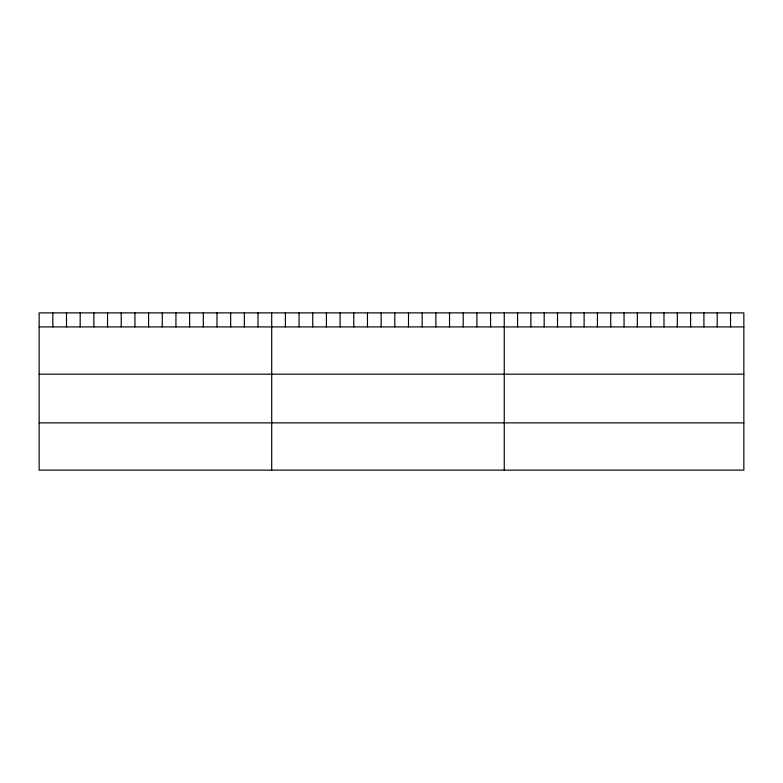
<?xml version="1.0" encoding="UTF-8"?>
<svg xmlns="http://www.w3.org/2000/svg" width="783" height="783" viewBox="0 0 783 783"><rect width="100%" height="100%" fill="white"/><g stroke="black" fill="none" stroke-linecap="round" stroke-linejoin="round"><path stroke-width="1.17" d="M743.85 326.912L743.85 470.123L39.15 470.123L39.15 312.877L743.85 312.877L743.85 326.912L39.15 326.912M39.15 374.176L743.85 374.176M39.15 422.869L743.85 422.869M730.539 312.877L730.539 326.912M717.228 312.877L717.228 326.912M703.917 312.877L703.917 326.912M690.606 312.877L690.606 326.912M677.295 312.877L677.295 326.912M663.984 312.877L663.984 326.912M650.673 312.877L650.673 326.912M637.362 312.877L637.362 326.912M624.051 312.877L624.051 326.912M610.74 312.877L610.74 326.912M597.429 312.877L597.429 326.912M584.118 312.877L584.118 326.912M570.807 312.877L570.807 326.912M557.496 312.877L557.496 326.912M544.185 312.877L544.185 326.912M530.874 312.877L530.874 326.912M517.563 312.877L517.563 326.912M504.252 312.877L504.252 470.123M490.569 312.877L490.569 326.912M476.896 312.877L476.896 326.912M463.213 312.877L463.213 326.912M449.53 312.877L449.53 326.912M435.857 312.877L435.857 326.912M422.174 312.877L422.174 326.912M408.491 312.877L408.491 326.912M394.818 312.877L394.818 326.912M381.135 312.877L381.135 326.912M367.462 312.877L367.462 326.912M353.779 312.877L353.779 326.912M340.096 312.877L340.096 326.912M326.423 312.877L326.423 326.912M312.74 312.877L312.74 326.912M299.057 312.877L299.057 326.912M285.384 312.877L285.384 326.912M271.701 312.877L271.701 470.123M258.018 312.877L258.018 326.912M244.345 312.877L244.345 326.912M230.662 312.877L230.662 326.912M216.979 312.877L216.979 326.912M203.306 312.877L203.306 326.912M189.623 312.877L189.623 326.912M175.94 312.877L175.94 326.912M162.267 312.877L162.267 326.912M148.584 312.877L148.584 326.912M134.911 312.877L134.911 326.912M121.228 312.877L121.228 326.912M107.545 312.877L107.545 326.912M93.872 312.877L93.872 326.912M80.189 312.877L80.189 326.912M66.506 312.877L66.506 326.912M52.833 312.877L52.833 326.912"/></g></svg>
